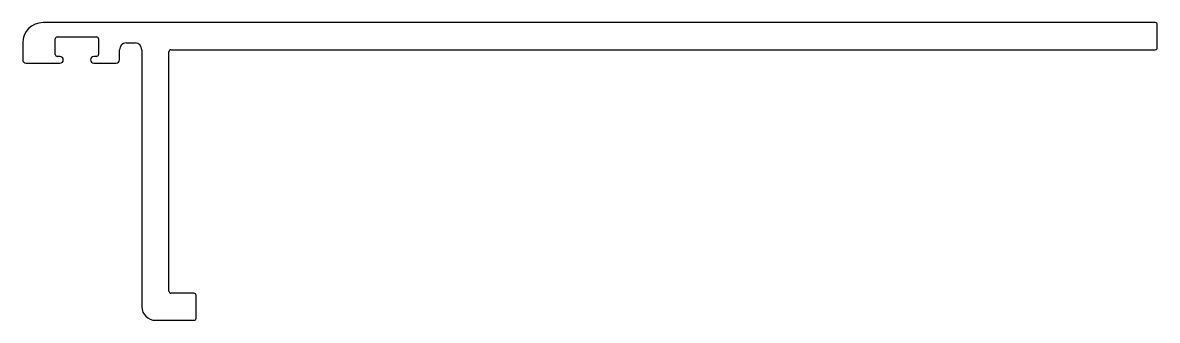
# Model space of a CAD drawing. Extents: x 664 to 832, y 675 to 719.
import ezdxf

# ---------------------------------------------------------------- set-up
doc = ezdxf.new("R2010")
doc.units = 0
doc.layers.get('0').update_dxf_attribs({"linetype": 'CONTINUOUS'})

msp = doc.modelspace()

# ---------------------------------------------------------------- linework, layer by layer
for p, q in [((831.37, 719.22), (667.07, 719.22)), ((831.67, 715.52), (831.67, 718.92)), ((664.07, 716.22), (664.07, 713.72)), ((668.87, 714.52), (668.87, 716.82)), ((669.17, 717.12), (674.97, 717.12)), ((675.27, 716.82), (675.27, 714.52)), ((679.37, 716.22), (680.67, 716.22)), ((669.57, 714.22), (669.17, 714.22)), ((674.97, 714.22), (674.57, 714.22)), ((678.37, 713.72), (678.37, 715.22)), ((681.67, 715.22), (681.67, 677.22)), ((685.67, 679.52), (685.67, 714.92)), ((685.97, 715.22), (831.37, 715.22)), ((664.57, 713.22), (669.57, 713.22)), ((674.57, 713.22), (677.87, 713.22)), ((689.37, 679.22), (685.97, 679.22)), ((689.67, 675.52), (689.67, 678.92)), ((683.67, 675.22), (689.37, 675.22))]:
    msp.add_line(p, q)
for centre, radius, start, end in [((667.07, 716.22), 3, 90, 180), ((831.37, 718.92), 0.3, 360, 90.0093), ((669.17, 716.82), 0.3, 89.9907, 180), ((674.97, 716.82), 0.3, 360, 90.0093), ((679.37, 715.22), 1, 90, 180), ((680.67, 715.22), 1, 0, 90), ((669.17, 714.52), 0.3, 180.0023, 270.0093), ((669.57, 713.72), 0.5, 270, 90), ((674.57, 713.72), 0.5, 90, 270), ((674.97, 714.52), 0.3, 269.9907, 359.9977), ((685.97, 714.92), 0.3, 89.9907, 180), ((831.37, 715.52), 0.3, 269.9907, 359.9977), ((664.57, 713.72), 0.5, 180, 270), ((677.87, 713.72), 0.5, 270, 0), ((685.97, 679.52), 0.3, 180.0023, 270.0093), ((689.37, 678.92), 0.3, 360, 90.0093), ((683.67, 677.22), 2, 180, 270), ((689.37, 675.52), 0.3, 269.9907, 359.9977)]:
    msp.add_arc(centre, radius, start, end)

doc.saveas('drawing.dxf')
